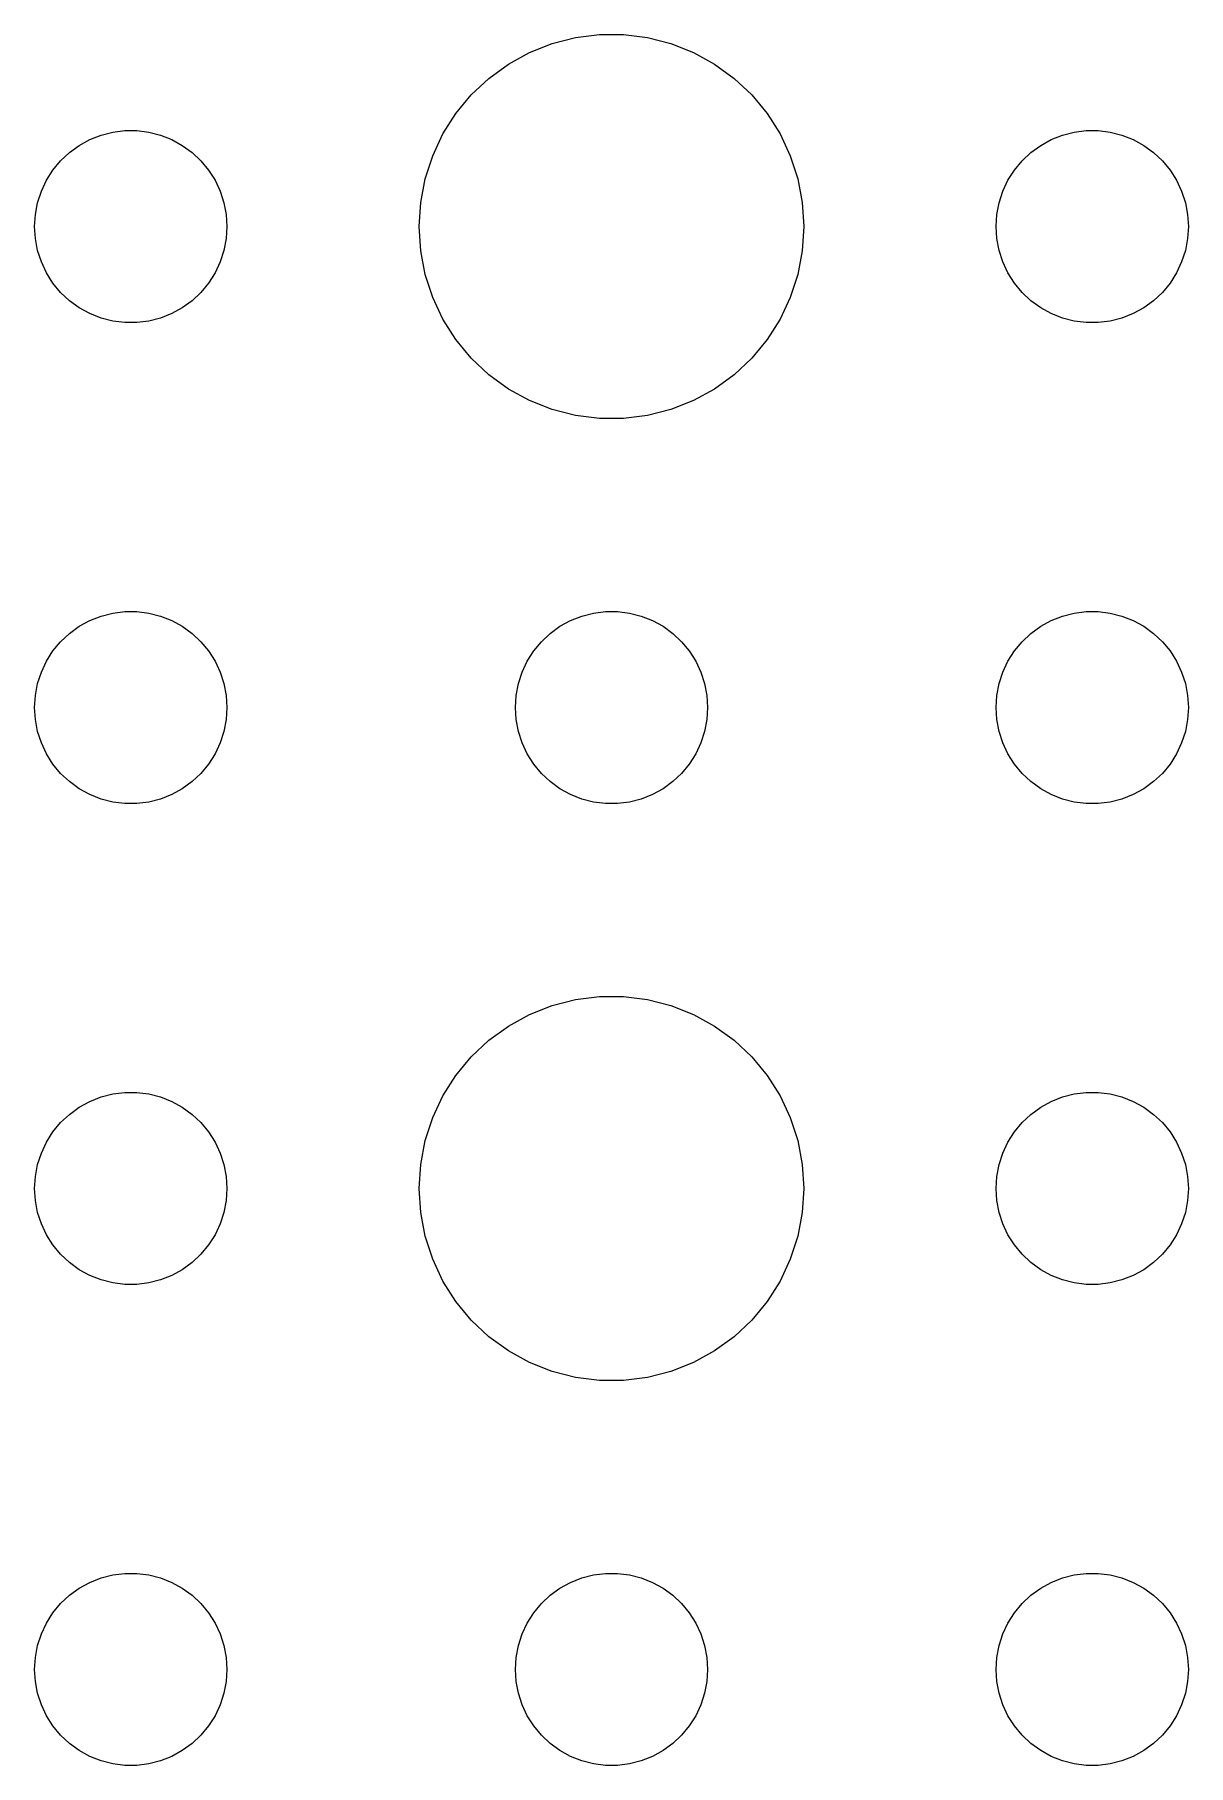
# Model space of a CAD drawing. Header units: metres. Extents: x -157 to 157, y -157 to 157.
# Drawn here: x 36 to 54, y 81 to 107.99 of the extents above; entities that cross this region are included whole.
import ezdxf

# ---------------------------------------------------------------- set-up
doc = ezdxf.new("R2010")
doc.units = ezdxf.units.M

msp = doc.modelspace()

# ---------------------------------------------------------------- linework, layer by layer
for p, q in [((44.4379, 107.947), (44.8116, 107.994)), ((44.8116, 107.994), (45.1884, 107.994)), ((45.1884, 107.994), (45.5621, 107.947)), ((43.3925, 107.533), (43.7227, 107.714)), ((43.7227, 107.714), (44.0729, 107.853)), ((44.0729, 107.853), (44.4379, 107.947)), ((45.5621, 107.947), (45.927, 107.853)), ((45.927, 107.853), (46.2773, 107.714)), ((46.2773, 107.714), (46.6075, 107.533)), ((43.0877, 107.312), (43.3925, 107.533)), ((46.6075, 107.533), (46.9123, 107.312)), ((42.8131, 107.054), (43.0877, 107.312)), ((46.9123, 107.312), (47.1869, 107.054)), ((42.5729, 106.763), (42.8131, 107.054)), ((47.1869, 107.054), (47.427, 106.763)), ((42.3711, 106.445), (42.5729, 106.763)), ((47.427, 106.763), (47.6289, 106.445)), ((36.6963, 106.266), (36.8613, 106.357)), ((36.8613, 106.357), (37.0365, 106.427)), ((37.0365, 106.427), (37.2189, 106.473)), ((37.2189, 106.473), (37.4058, 106.497)), ((37.4058, 106.497), (37.5942, 106.497)), ((37.5942, 106.497), (37.7811, 106.473)), ((37.7811, 106.473), (37.9635, 106.427)), ((37.9635, 106.427), (38.1387, 106.357)), ((38.1387, 106.357), (38.3037, 106.266)), ((42.2107, 106.104), (42.3711, 106.445)), ((47.6289, 106.445), (47.7893, 106.104)), ((51.6963, 106.266), (51.8613, 106.357)), ((51.8613, 106.357), (52.0365, 106.427)), ((52.0365, 106.427), (52.2189, 106.473)), ((52.2189, 106.473), (52.4058, 106.497)), ((52.4058, 106.497), (52.5942, 106.497)), ((52.5942, 106.497), (52.7811, 106.473)), ((52.7811, 106.473), (52.9635, 106.427)), ((52.9635, 106.427), (53.1387, 106.357)), ((53.1387, 106.357), (53.3037, 106.266)), ((36.4065, 106.027), (36.5439, 106.156)), ((36.5439, 106.156), (36.6963, 106.266)), ((38.3037, 106.266), (38.4561, 106.156)), ((38.4561, 106.156), (38.5934, 106.027)), ((42.0942, 105.746), (42.2107, 106.104)), ((47.7893, 106.104), (47.9057, 105.746)), ((51.4065, 106.027), (51.5439, 106.156)), ((51.5439, 106.156), (51.6963, 106.266)), ((53.3037, 106.266), (53.4561, 106.156)), ((53.4561, 106.156), (53.5934, 106.027)), ((36.1855, 105.723), (36.2865, 105.882)), ((36.2865, 105.882), (36.4065, 106.027)), ((38.5934, 106.027), (38.7135, 105.882)), ((38.7135, 105.882), (38.8145, 105.723)), ((51.1855, 105.723), (51.2865, 105.882)), ((51.2865, 105.882), (51.4065, 106.027)), ((53.5934, 106.027), (53.7135, 105.882)), ((53.7135, 105.882), (53.8145, 105.723)), ((36.0471, 105.373), (36.1053, 105.552)), ((36.1053, 105.552), (36.1855, 105.723)), ((38.8145, 105.723), (38.8947, 105.552)), ((38.8947, 105.552), (38.9529, 105.373)), ((42.0237, 105.376), (42.0942, 105.746)), ((47.9057, 105.746), (47.9763, 105.376)), ((51.0471, 105.373), (51.1053, 105.552)), ((51.1053, 105.552), (51.1855, 105.723)), ((53.8145, 105.723), (53.8947, 105.552)), ((53.8947, 105.552), (53.9529, 105.373)), ((36.0118, 105.188), (36.0471, 105.373)), ((38.9529, 105.373), (38.9882, 105.188)), ((42, 105), (42.0237, 105.376)), ((47.9763, 105.376), (48, 105)), ((51.0118, 105.188), (51.0471, 105.373)), ((53.9529, 105.373), (53.9882, 105.188)), ((36, 105), (36.0118, 105.188)), ((36.0118, 104.812), (36, 105)), ((38.9882, 105.188), (39, 105)), ((39, 105), (38.9882, 104.812)), ((42.0237, 104.624), (42, 105)), ((48, 105), (47.9763, 104.624)), ((51, 105), (51.0118, 105.188)), ((51.0118, 104.812), (51, 105)), ((53.9882, 105.188), (54, 105)), ((54, 105), (53.9882, 104.812)), ((36.0471, 104.627), (36.0118, 104.812)), ((38.9882, 104.812), (38.9529, 104.627)), ((51.0471, 104.627), (51.0118, 104.812)), ((53.9882, 104.812), (53.9529, 104.627)), ((36.1053, 104.448), (36.0471, 104.627)), ((38.9529, 104.627), (38.8947, 104.448)), ((42.0942, 104.254), (42.0237, 104.624)), ((47.9763, 104.624), (47.9057, 104.254)), ((51.1053, 104.448), (51.0471, 104.627)), ((53.9529, 104.627), (53.8947, 104.448)), ((36.1855, 104.277), (36.1053, 104.448)), ((36.2865, 104.118), (36.1855, 104.277)), ((38.8145, 104.277), (38.7135, 104.118)), ((38.8947, 104.448), (38.8145, 104.277)), ((42.2107, 103.896), (42.0942, 104.254)), ((47.9057, 104.254), (47.7893, 103.896)), ((51.1855, 104.277), (51.1053, 104.448)), ((51.2865, 104.118), (51.1855, 104.277)), ((53.8145, 104.277), (53.7135, 104.118)), ((53.8947, 104.448), (53.8145, 104.277)), ((36.4065, 103.973), (36.2865, 104.118)), ((36.5439, 103.844), (36.4065, 103.973)), ((38.5934, 103.973), (38.4561, 103.844)), ((38.7135, 104.118), (38.5934, 103.973)), ((51.4065, 103.973), (51.2865, 104.118)), ((51.5439, 103.844), (51.4065, 103.973)), ((53.5934, 103.973), (53.4561, 103.844)), ((53.7135, 104.118), (53.5934, 103.973)), ((36.6963, 103.734), (36.5439, 103.844)), ((36.8613, 103.643), (36.6963, 103.734)), ((38.3037, 103.734), (38.1387, 103.643)), ((38.4561, 103.844), (38.3037, 103.734)), ((42.3711, 103.555), (42.2107, 103.896)), ((47.7893, 103.896), (47.6289, 103.555)), ((51.6963, 103.734), (51.5439, 103.844)), ((51.8613, 103.643), (51.6963, 103.734)), ((53.3037, 103.734), (53.1387, 103.643)), ((53.4561, 103.844), (53.3037, 103.734)), ((37.0365, 103.573), (36.8613, 103.643)), ((37.2189, 103.527), (37.0365, 103.573)), ((37.4058, 103.503), (37.2189, 103.527)), ((37.5942, 103.503), (37.4058, 103.503)), ((37.7811, 103.527), (37.5942, 103.503)), ((37.9635, 103.573), (37.7811, 103.527)), ((38.1387, 103.643), (37.9635, 103.573)), ((42.5729, 103.237), (42.3711, 103.555)), ((47.6289, 103.555), (47.427, 103.237)), ((52.0365, 103.573), (51.8613, 103.643)), ((52.2189, 103.527), (52.0365, 103.573)), ((52.4058, 103.503), (52.2189, 103.527)), ((52.5942, 103.503), (52.4058, 103.503)), ((52.7811, 103.527), (52.5942, 103.503)), ((52.9635, 103.573), (52.7811, 103.527)), ((53.1387, 103.643), (52.9635, 103.573)), ((42.8131, 102.946), (42.5729, 103.237)), ((47.427, 103.237), (47.1869, 102.946)), ((43.0877, 102.688), (42.8131, 102.946)), ((47.1869, 102.946), (46.9123, 102.688)), ((43.3925, 102.467), (43.0877, 102.688)), ((46.9123, 102.688), (46.6075, 102.467)), ((43.7227, 102.286), (43.3925, 102.467)), ((46.6075, 102.467), (46.2773, 102.286)), ((44.0729, 102.147), (43.7227, 102.286)), ((44.4379, 102.053), (44.0729, 102.147)), ((44.8116, 102.006), (44.4379, 102.053)), ((45.5621, 102.053), (45.1884, 102.006)), ((45.927, 102.147), (45.5621, 102.053)), ((46.2773, 102.286), (45.927, 102.147)), ((45.1884, 102.006), (44.8116, 102.006)), ((36.6963, 98.7665), (36.8613, 98.8572)), ((36.8613, 98.8572), (37.0365, 98.9266)), ((37.0365, 98.9266), (37.2189, 98.9734)), ((37.2189, 98.9734), (37.4058, 98.997)), ((37.4058, 98.997), (37.5942, 98.997)), ((37.5942, 98.997), (37.7811, 98.9734)), ((37.7811, 98.9734), (37.9635, 98.9266)), ((37.9635, 98.9266), (38.1387, 98.8572)), ((38.1387, 98.8572), (38.3037, 98.7665)), ((44.1963, 98.7665), (44.3613, 98.8572)), ((44.3613, 98.8572), (44.5365, 98.9266)), ((44.5365, 98.9266), (44.7189, 98.9734)), ((44.7189, 98.9734), (44.9058, 98.997)), ((44.9058, 98.997), (45.0942, 98.997)), ((45.0942, 98.997), (45.2811, 98.9734)), ((45.2811, 98.9734), (45.4635, 98.9266)), ((45.4635, 98.9266), (45.6387, 98.8572)), ((45.6387, 98.8572), (45.8037, 98.7665)), ((51.6963, 98.7665), (51.8613, 98.8572)), ((51.8613, 98.8572), (52.0365, 98.9266)), ((52.0365, 98.9266), (52.2189, 98.9734)), ((52.2189, 98.9734), (52.4058, 98.997)), ((52.4058, 98.997), (52.5942, 98.997)), ((52.5942, 98.997), (52.7811, 98.9734)), ((52.7811, 98.9734), (52.9635, 98.9266)), ((52.9635, 98.9266), (53.1387, 98.8572)), ((53.1387, 98.8572), (53.3037, 98.7665)), ((36.2865, 98.3817), (36.4065, 98.5268)), ((36.4065, 98.5268), (36.5439, 98.6558)), ((36.5439, 98.6558), (36.6963, 98.7665)), ((38.3037, 98.7665), (38.4561, 98.6558)), ((38.4561, 98.6558), (38.5934, 98.5268)), ((38.5934, 98.5268), (38.7135, 98.3817)), ((43.7865, 98.3817), (43.9065, 98.5268)), ((43.9065, 98.5268), (44.0439, 98.6558)), ((44.0439, 98.6558), (44.1963, 98.7665)), ((45.8037, 98.7665), (45.9561, 98.6558)), ((45.9561, 98.6558), (46.0934, 98.5268)), ((46.0934, 98.5268), (46.2135, 98.3817)), ((51.2865, 98.3817), (51.4065, 98.5268)), ((51.4065, 98.5268), (51.5439, 98.6558)), ((51.5439, 98.6558), (51.6963, 98.7665)), ((53.3037, 98.7665), (53.4561, 98.6558)), ((53.4561, 98.6558), (53.5934, 98.5268)), ((53.5934, 98.5268), (53.7135, 98.3817)), ((36.1855, 98.2226), (36.2865, 98.3817)), ((38.7135, 98.3817), (38.8145, 98.2226)), ((43.6855, 98.2226), (43.7865, 98.3817)), ((46.2135, 98.3817), (46.3145, 98.2226)), ((51.1855, 98.2226), (51.2865, 98.3817)), ((53.7135, 98.3817), (53.8145, 98.2226)), ((36.0471, 97.873), (36.1053, 98.0522)), ((36.1053, 98.0522), (36.1855, 98.2226)), ((38.8145, 98.2226), (38.8947, 98.0522)), ((38.8947, 98.0522), (38.9529, 97.873)), ((43.5471, 97.873), (43.6053, 98.0522)), ((43.6053, 98.0522), (43.6855, 98.2226)), ((46.3145, 98.2226), (46.3947, 98.0522)), ((46.3947, 98.0522), (46.4529, 97.873)), ((51.0471, 97.873), (51.1053, 98.0522)), ((51.1053, 98.0522), (51.1855, 98.2226)), ((53.8145, 98.2226), (53.8947, 98.0522)), ((53.8947, 98.0522), (53.9529, 97.873)), ((36.0118, 97.688), (36.0471, 97.873)), ((38.9529, 97.873), (38.9882, 97.688)), ((43.5118, 97.688), (43.5471, 97.873)), ((46.4529, 97.873), (46.4882, 97.688)), ((51.0118, 97.688), (51.0471, 97.873)), ((53.9529, 97.873), (53.9882, 97.688)), ((36, 97.5), (36.0118, 97.688)), ((36.0118, 97.312), (36, 97.5)), ((38.9882, 97.688), (39, 97.5)), ((39, 97.5), (38.9882, 97.312)), ((43.5, 97.5), (43.5118, 97.688)), ((43.5118, 97.312), (43.5, 97.5)), ((46.4882, 97.688), (46.5, 97.5)), ((46.5, 97.5), (46.4882, 97.312)), ((51, 97.5), (51.0118, 97.688)), ((51.0118, 97.312), (51, 97.5)), ((53.9882, 97.688), (54, 97.5)), ((54, 97.5), (53.9882, 97.312)), ((36.0471, 97.127), (36.0118, 97.312)), ((38.9882, 97.312), (38.9529, 97.127)), ((43.5471, 97.127), (43.5118, 97.312)), ((46.4882, 97.312), (46.4529, 97.127)), ((51.0471, 97.127), (51.0118, 97.312)), ((53.9882, 97.312), (53.9529, 97.127)), ((36.1053, 96.9478), (36.0471, 97.127)), ((36.1855, 96.7774), (36.1053, 96.9478)), ((38.8947, 96.9478), (38.8145, 96.7774)), ((38.9529, 97.127), (38.8947, 96.9478)), ((43.6053, 96.9478), (43.5471, 97.127)), ((43.6855, 96.7774), (43.6053, 96.9478)), ((46.3947, 96.9478), (46.3145, 96.7774)), ((46.4529, 97.127), (46.3947, 96.9478)), ((51.1053, 96.9478), (51.0471, 97.127)), ((51.1855, 96.7774), (51.1053, 96.9478)), ((53.8947, 96.9478), (53.8145, 96.7774)), ((53.9529, 97.127), (53.8947, 96.9478)), ((36.2865, 96.6183), (36.1855, 96.7774)), ((38.8145, 96.7774), (38.7135, 96.6183)), ((43.7865, 96.6183), (43.6855, 96.7774)), ((46.3145, 96.7774), (46.2135, 96.6183)), ((51.2865, 96.6183), (51.1855, 96.7774)), ((53.8145, 96.7774), (53.7135, 96.6183)), ((36.4065, 96.4732), (36.2865, 96.6183)), ((36.5439, 96.3442), (36.4065, 96.4732)), ((38.5934, 96.4732), (38.4561, 96.3442)), ((38.7135, 96.6183), (38.5934, 96.4732)), ((43.9065, 96.4732), (43.7865, 96.6183)), ((44.0439, 96.3442), (43.9065, 96.4732)), ((46.0934, 96.4732), (45.9561, 96.3442)), ((46.2135, 96.6183), (46.0934, 96.4732)), ((51.4065, 96.4732), (51.2865, 96.6183)), ((51.5439, 96.3442), (51.4065, 96.4732)), ((53.5934, 96.4732), (53.4561, 96.3442)), ((53.7135, 96.6183), (53.5934, 96.4732)), ((36.6963, 96.2335), (36.5439, 96.3442)), ((36.8613, 96.1428), (36.6963, 96.2335)), ((37.0365, 96.0734), (36.8613, 96.1428)), ((38.1387, 96.1428), (37.9635, 96.0734)), ((38.3037, 96.2335), (38.1387, 96.1428)), ((38.4561, 96.3442), (38.3037, 96.2335)), ((44.1963, 96.2335), (44.0439, 96.3442)), ((44.3613, 96.1428), (44.1963, 96.2335)), ((44.5365, 96.0734), (44.3613, 96.1428)), ((45.6387, 96.1428), (45.4635, 96.0734)), ((45.8037, 96.2335), (45.6387, 96.1428)), ((45.9561, 96.3442), (45.8037, 96.2335)), ((51.6963, 96.2335), (51.5439, 96.3442)), ((51.8613, 96.1428), (51.6963, 96.2335)), ((52.0365, 96.0734), (51.8613, 96.1428)), ((53.1387, 96.1428), (52.9635, 96.0734)), ((53.3037, 96.2335), (53.1387, 96.1428)), ((53.4561, 96.3442), (53.3037, 96.2335)), ((37.2189, 96.0266), (37.0365, 96.0734)), ((37.4058, 96.003), (37.2189, 96.0266)), ((37.5942, 96.003), (37.4058, 96.003)), ((37.7811, 96.0266), (37.5942, 96.003)), ((37.9635, 96.0734), (37.7811, 96.0266)), ((44.7189, 96.0266), (44.5365, 96.0734)), ((44.9058, 96.003), (44.7189, 96.0266)), ((45.0942, 96.003), (44.9058, 96.003)), ((45.2811, 96.0266), (45.0942, 96.003)), ((45.4635, 96.0734), (45.2811, 96.0266)), ((52.2189, 96.0266), (52.0365, 96.0734)), ((52.4058, 96.003), (52.2189, 96.0266)), ((52.5942, 96.003), (52.4058, 96.003)), ((52.7811, 96.0266), (52.5942, 96.003)), ((52.9635, 96.0734), (52.7811, 96.0266)), ((43.7227, 92.7145), (44.0729, 92.8532)), ((44.0729, 92.8532), (44.4379, 92.9469)), ((44.4379, 92.9469), (44.8116, 92.9941)), ((44.8116, 92.9941), (45.1884, 92.9941)), ((45.1884, 92.9941), (45.5621, 92.9469)), ((45.5621, 92.9469), (45.927, 92.8532)), ((45.927, 92.8532), (46.2773, 92.7145)), ((43.3925, 92.533), (43.7227, 92.7145)), ((46.2773, 92.7145), (46.6075, 92.533)), ((42.8131, 92.0536), (43.0877, 92.3115)), ((43.0877, 92.3115), (43.3925, 92.533)), ((46.6075, 92.533), (46.9123, 92.3115)), ((46.9123, 92.3115), (47.1869, 92.0536)), ((42.5729, 91.7634), (42.8131, 92.0536)), ((47.1869, 92.0536), (47.427, 91.7634)), ((42.3711, 91.4453), (42.5729, 91.7634)), ((47.427, 91.7634), (47.6289, 91.4453)), ((36.5439, 91.1558), (36.6963, 91.2665)), ((36.6963, 91.2665), (36.8613, 91.3572)), ((36.8613, 91.3572), (37.0365, 91.4266)), ((37.0365, 91.4266), (37.2189, 91.4734)), ((37.2189, 91.4734), (37.4058, 91.497)), ((37.4058, 91.497), (37.5942, 91.497)), ((37.5942, 91.497), (37.7811, 91.4734)), ((37.7811, 91.4734), (37.9635, 91.4266)), ((37.9635, 91.4266), (38.1387, 91.3572)), ((38.1387, 91.3572), (38.3037, 91.2665)), ((38.3037, 91.2665), (38.4561, 91.1558)), ((42.2107, 91.1044), (42.3711, 91.4453)), ((47.6289, 91.4453), (47.7893, 91.1044)), ((51.5439, 91.1558), (51.6963, 91.2665)), ((51.6963, 91.2665), (51.8613, 91.3572)), ((51.8613, 91.3572), (52.0365, 91.4266)), ((52.0365, 91.4266), (52.2189, 91.4734)), ((52.2189, 91.4734), (52.4058, 91.497)), ((52.4058, 91.497), (52.5942, 91.497)), ((52.5942, 91.497), (52.7811, 91.4734)), ((52.7811, 91.4734), (52.9635, 91.4266)), ((52.9635, 91.4266), (53.1387, 91.3572)), ((53.1387, 91.3572), (53.3037, 91.2665)), ((53.3037, 91.2665), (53.4561, 91.1558)), ((36.2865, 90.8817), (36.4065, 91.0268)), ((36.4065, 91.0268), (36.5439, 91.1558)), ((38.4561, 91.1558), (38.5934, 91.0268)), ((38.5934, 91.0268), (38.7135, 90.8817)), ((42.0942, 90.7461), (42.2107, 91.1044)), ((47.7893, 91.1044), (47.9057, 90.7461)), ((51.2865, 90.8817), (51.4065, 91.0268)), ((51.4065, 91.0268), (51.5439, 91.1558)), ((53.4561, 91.1558), (53.5934, 91.0268)), ((53.5934, 91.0268), (53.7135, 90.8817)), ((36.1053, 90.5522), (36.1855, 90.7226)), ((36.1855, 90.7226), (36.2865, 90.8817)), ((38.7135, 90.8817), (38.8145, 90.7226)), ((38.8145, 90.7226), (38.8947, 90.5522)), ((42.0237, 90.376), (42.0942, 90.7461)), ((47.9057, 90.7461), (47.9763, 90.376)), ((51.1053, 90.5522), (51.1855, 90.7226)), ((51.1855, 90.7226), (51.2865, 90.8817)), ((53.7135, 90.8817), (53.8145, 90.7226)), ((53.8145, 90.7226), (53.8947, 90.5522)), ((36.0471, 90.373), (36.1053, 90.5522)), ((38.8947, 90.5522), (38.9529, 90.373)), ((51.0471, 90.373), (51.1053, 90.5522)), ((53.8947, 90.5522), (53.9529, 90.373)), ((36, 90), (36.0118, 90.188)), ((36.0118, 90.188), (36.0471, 90.373)), ((38.9529, 90.373), (38.9882, 90.188)), ((38.9882, 90.188), (39, 90)), ((42, 90), (42.0237, 90.376)), ((47.9763, 90.376), (48, 90)), ((51, 90), (51.0118, 90.188)), ((51.0118, 90.188), (51.0471, 90.373)), ((53.9529, 90.373), (53.9882, 90.188)), ((53.9882, 90.188), (54, 90)), ((36.0118, 89.812), (36, 90)), ((39, 90), (38.9882, 89.812)), ((42.0237, 89.624), (42, 90)), ((48, 90), (47.9763, 89.624)), ((51.0118, 89.812), (51, 90)), ((54, 90), (53.9882, 89.812)), ((36.0471, 89.627), (36.0118, 89.812)), ((36.1053, 89.4478), (36.0471, 89.627)), ((38.9529, 89.627), (38.8947, 89.4478)), ((38.9882, 89.812), (38.9529, 89.627)), ((42.0942, 89.2539), (42.0237, 89.624)), ((47.9763, 89.624), (47.9057, 89.2539)), ((51.0471, 89.627), (51.0118, 89.812)), ((51.1053, 89.4478), (51.0471, 89.627)), ((53.9529, 89.627), (53.8947, 89.4478)), ((53.9882, 89.812), (53.9529, 89.627)), ((36.1855, 89.2774), (36.1053, 89.4478)), ((38.8947, 89.4478), (38.8145, 89.2774)), ((51.1855, 89.2774), (51.1053, 89.4478)), ((53.8947, 89.4478), (53.8145, 89.2774)), ((36.2865, 89.1183), (36.1855, 89.2774)), ((36.4065, 88.9732), (36.2865, 89.1183)), ((38.7135, 89.1183), (38.5934, 88.9732)), ((38.8145, 89.2774), (38.7135, 89.1183)), ((42.2107, 88.8956), (42.0942, 89.2539)), ((47.9057, 89.2539), (47.7893, 88.8956)), ((51.2865, 89.1183), (51.1855, 89.2774)), ((51.4065, 88.9732), (51.2865, 89.1183)), ((53.7135, 89.1183), (53.5934, 88.9732)), ((53.8145, 89.2774), (53.7135, 89.1183)), ((36.5439, 88.8442), (36.4065, 88.9732)), ((36.6963, 88.7335), (36.5439, 88.8442)), ((38.4561, 88.8442), (38.3037, 88.7335)), ((38.5934, 88.9732), (38.4561, 88.8442)), ((42.3711, 88.5547), (42.2107, 88.8956)), ((47.7893, 88.8956), (47.6289, 88.5547)), ((51.5439, 88.8442), (51.4065, 88.9732)), ((51.6963, 88.7335), (51.5439, 88.8442)), ((53.4561, 88.8442), (53.3037, 88.7335)), ((53.5934, 88.9732), (53.4561, 88.8442)), ((36.8613, 88.6428), (36.6963, 88.7335)), ((37.0365, 88.5734), (36.8613, 88.6428)), ((37.2189, 88.5266), (37.0365, 88.5734)), ((37.9635, 88.5734), (37.7811, 88.5266)), ((38.1387, 88.6428), (37.9635, 88.5734)), ((38.3037, 88.7335), (38.1387, 88.6428)), ((42.5729, 88.2366), (42.3711, 88.5547)), ((47.6289, 88.5547), (47.427, 88.2366)), ((51.8613, 88.6428), (51.6963, 88.7335)), ((52.0365, 88.5734), (51.8613, 88.6428)), ((52.2189, 88.5266), (52.0365, 88.5734)), ((52.9635, 88.5734), (52.7811, 88.5266)), ((53.1387, 88.6428), (52.9635, 88.5734)), ((53.3037, 88.7335), (53.1387, 88.6428)), ((37.4058, 88.503), (37.2189, 88.5266)), ((37.5942, 88.503), (37.4058, 88.503)), ((37.7811, 88.5266), (37.5942, 88.503)), ((52.4058, 88.503), (52.2189, 88.5266)), ((52.5942, 88.503), (52.4058, 88.503)), ((52.7811, 88.5266), (52.5942, 88.503)), ((42.8131, 87.9464), (42.5729, 88.2366)), ((47.427, 88.2366), (47.1869, 87.9464)), ((43.0877, 87.6885), (42.8131, 87.9464)), ((47.1869, 87.9464), (46.9123, 87.6885)), ((43.3925, 87.467), (43.0877, 87.6885)), ((43.7227, 87.2855), (43.3925, 87.467)), ((46.6075, 87.467), (46.2773, 87.2855)), ((46.9123, 87.6885), (46.6075, 87.467)), ((44.0729, 87.1468), (43.7227, 87.2855)), ((46.2773, 87.2855), (45.927, 87.1468)), ((44.4379, 87.0531), (44.0729, 87.1468)), ((44.8116, 87.0059), (44.4379, 87.0531)), ((45.1884, 87.0059), (44.8116, 87.0059)), ((45.5621, 87.0531), (45.1884, 87.0059)), ((45.927, 87.1468), (45.5621, 87.0531)), ((37.0365, 83.9266), (37.2189, 83.9734)), ((37.2189, 83.9734), (37.4058, 83.997)), ((37.4058, 83.997), (37.5942, 83.997)), ((37.5942, 83.997), (37.7811, 83.9734)), ((37.7811, 83.9734), (37.9635, 83.9266)), ((44.5365, 83.9266), (44.7189, 83.9734)), ((44.7189, 83.9734), (44.9058, 83.997)), ((44.9058, 83.997), (45.0942, 83.997)), ((45.0942, 83.997), (45.2811, 83.9734)), ((45.2811, 83.9734), (45.4635, 83.9266)), ((52.0365, 83.9266), (52.2189, 83.9734)), ((52.2189, 83.9734), (52.4058, 83.997)), ((52.4058, 83.997), (52.5942, 83.997)), ((52.5942, 83.997), (52.7811, 83.9734)), ((52.7811, 83.9734), (52.9635, 83.9266)), ((36.5439, 83.6558), (36.6963, 83.7665)), ((36.6963, 83.7665), (36.8613, 83.8572)), ((36.8613, 83.8572), (37.0365, 83.9266)), ((37.9635, 83.9266), (38.1387, 83.8572)), ((38.1387, 83.8572), (38.3037, 83.7665)), ((38.3037, 83.7665), (38.4561, 83.6558)), ((44.0439, 83.6558), (44.1963, 83.7665)), ((44.1963, 83.7665), (44.3613, 83.8572)), ((44.3613, 83.8572), (44.5365, 83.9266)), ((45.4635, 83.9266), (45.6387, 83.8572)), ((45.6387, 83.8572), (45.8037, 83.7665)), ((45.8037, 83.7665), (45.9561, 83.6558)), ((51.5439, 83.6558), (51.6963, 83.7665)), ((51.6963, 83.7665), (51.8613, 83.8572)), ((51.8613, 83.8572), (52.0365, 83.9266)), ((52.9635, 83.9266), (53.1387, 83.8572)), ((53.1387, 83.8572), (53.3037, 83.7665)), ((53.3037, 83.7665), (53.4561, 83.6558)), ((36.2865, 83.3817), (36.4065, 83.5268)), ((36.4065, 83.5268), (36.5439, 83.6558)), ((38.4561, 83.6558), (38.5934, 83.5268)), ((38.5934, 83.5268), (38.7135, 83.3817)), ((43.7865, 83.3817), (43.9065, 83.5268)), ((43.9065, 83.5268), (44.0439, 83.6558)), ((45.9561, 83.6558), (46.0934, 83.5268)), ((46.0934, 83.5268), (46.2135, 83.3817)), ((51.2865, 83.3817), (51.4065, 83.5268)), ((51.4065, 83.5268), (51.5439, 83.6558)), ((53.4561, 83.6558), (53.5934, 83.5268)), ((53.5934, 83.5268), (53.7135, 83.3817)), ((36.1053, 83.0522), (36.1855, 83.2226)), ((36.1855, 83.2226), (36.2865, 83.3817)), ((38.7135, 83.3817), (38.8145, 83.2226)), ((38.8145, 83.2226), (38.8947, 83.0522)), ((43.6053, 83.0522), (43.6855, 83.2226)), ((43.6855, 83.2226), (43.7865, 83.3817)), ((46.2135, 83.3817), (46.3145, 83.2226)), ((46.3145, 83.2226), (46.3947, 83.0522)), ((51.1053, 83.0522), (51.1855, 83.2226)), ((51.1855, 83.2226), (51.2865, 83.3817)), ((53.7135, 83.3817), (53.8145, 83.2226)), ((53.8145, 83.2226), (53.8947, 83.0522)), ((36.0118, 82.688), (36.0471, 82.873)), ((36.0471, 82.873), (36.1053, 83.0522)), ((38.8947, 83.0522), (38.9529, 82.873)), ((38.9529, 82.873), (38.9882, 82.688)), ((43.5118, 82.688), (43.5471, 82.873)), ((43.5471, 82.873), (43.6053, 83.0522)), ((46.3947, 83.0522), (46.4529, 82.873)), ((46.4529, 82.873), (46.4882, 82.688)), ((51.0118, 82.688), (51.0471, 82.873)), ((51.0471, 82.873), (51.1053, 83.0522)), ((53.8947, 83.0522), (53.9529, 82.873)), ((53.9529, 82.873), (53.9882, 82.688)), ((36, 82.5), (36.0118, 82.688)), ((38.9882, 82.688), (39, 82.5)), ((43.5, 82.5), (43.5118, 82.688)), ((46.4882, 82.688), (46.5, 82.5)), ((51, 82.5), (51.0118, 82.688)), ((53.9882, 82.688), (54, 82.5)), ((36.0118, 82.312), (36, 82.5)), ((39, 82.5), (38.9882, 82.312)), ((43.5118, 82.312), (43.5, 82.5)), ((46.5, 82.5), (46.4882, 82.312)), ((51.0118, 82.312), (51, 82.5)), ((54, 82.5), (53.9882, 82.312)), ((36.0471, 82.127), (36.0118, 82.312)), ((36.1053, 81.9478), (36.0471, 82.127)), ((38.9529, 82.127), (38.8947, 81.9478)), ((38.9882, 82.312), (38.9529, 82.127)), ((43.5471, 82.127), (43.5118, 82.312)), ((43.6053, 81.9478), (43.5471, 82.127)), ((46.4529, 82.127), (46.3947, 81.9478)), ((46.4882, 82.312), (46.4529, 82.127)), ((51.0471, 82.127), (51.0118, 82.312)), ((51.1053, 81.9478), (51.0471, 82.127)), ((53.9529, 82.127), (53.8947, 81.9478)), ((53.9882, 82.312), (53.9529, 82.127)), ((36.1855, 81.7774), (36.1053, 81.9478)), ((38.8947, 81.9478), (38.8145, 81.7774)), ((43.6855, 81.7774), (43.6053, 81.9478)), ((46.3947, 81.9478), (46.3145, 81.7774)), ((51.1855, 81.7774), (51.1053, 81.9478)), ((53.8947, 81.9478), (53.8145, 81.7774)), ((36.2865, 81.6183), (36.1855, 81.7774)), ((36.4065, 81.4732), (36.2865, 81.6183)), ((38.7135, 81.6183), (38.5934, 81.4732)), ((38.8145, 81.7774), (38.7135, 81.6183)), ((43.7865, 81.6183), (43.6855, 81.7774)), ((43.9065, 81.4732), (43.7865, 81.6183)), ((46.2135, 81.6183), (46.0934, 81.4732)), ((46.3145, 81.7774), (46.2135, 81.6183)), ((51.2865, 81.6183), (51.1855, 81.7774)), ((51.4065, 81.4732), (51.2865, 81.6183)), ((53.7135, 81.6183), (53.5934, 81.4732)), ((53.8145, 81.7774), (53.7135, 81.6183)), ((36.5439, 81.3442), (36.4065, 81.4732)), ((36.6963, 81.2335), (36.5439, 81.3442)), ((38.4561, 81.3442), (38.3037, 81.2335)), ((38.5934, 81.4732), (38.4561, 81.3442)), ((44.0439, 81.3442), (43.9065, 81.4732)), ((44.1963, 81.2335), (44.0439, 81.3442)), ((45.9561, 81.3442), (45.8037, 81.2335)), ((46.0934, 81.4732), (45.9561, 81.3442)), ((51.5439, 81.3442), (51.4065, 81.4732)), ((51.6963, 81.2335), (51.5439, 81.3442)), ((53.4561, 81.3442), (53.3037, 81.2335)), ((53.5934, 81.4732), (53.4561, 81.3442)), ((36.8613, 81.1428), (36.6963, 81.2335)), ((37.0365, 81.0734), (36.8613, 81.1428)), ((37.2189, 81.0266), (37.0365, 81.0734)), ((37.4058, 81.003), (37.2189, 81.0266)), ((37.5942, 81.003), (37.4058, 81.003)), ((37.7811, 81.0266), (37.5942, 81.003)), ((37.9635, 81.0734), (37.7811, 81.0266)), ((38.1387, 81.1428), (37.9635, 81.0734)), ((38.3037, 81.2335), (38.1387, 81.1428)), ((44.3613, 81.1428), (44.1963, 81.2335)), ((44.5365, 81.0734), (44.3613, 81.1428)), ((44.7189, 81.0266), (44.5365, 81.0734)), ((44.9058, 81.003), (44.7189, 81.0266)), ((45.0942, 81.003), (44.9058, 81.003)), ((45.2811, 81.0266), (45.0942, 81.003)), ((45.4635, 81.0734), (45.2811, 81.0266)), ((45.6387, 81.1428), (45.4635, 81.0734)), ((45.8037, 81.2335), (45.6387, 81.1428)), ((51.8613, 81.1428), (51.6963, 81.2335)), ((52.0365, 81.0734), (51.8613, 81.1428)), ((52.2189, 81.0266), (52.0365, 81.0734)), ((52.4058, 81.003), (52.2189, 81.0266)), ((52.5942, 81.003), (52.4058, 81.003)), ((52.7811, 81.0266), (52.5942, 81.003)), ((52.9635, 81.0734), (52.7811, 81.0266)), ((53.1387, 81.1428), (52.9635, 81.0734)), ((53.3037, 81.2335), (53.1387, 81.1428))]:
    msp.add_line(p, q)

doc.saveas('drawing.dxf')
